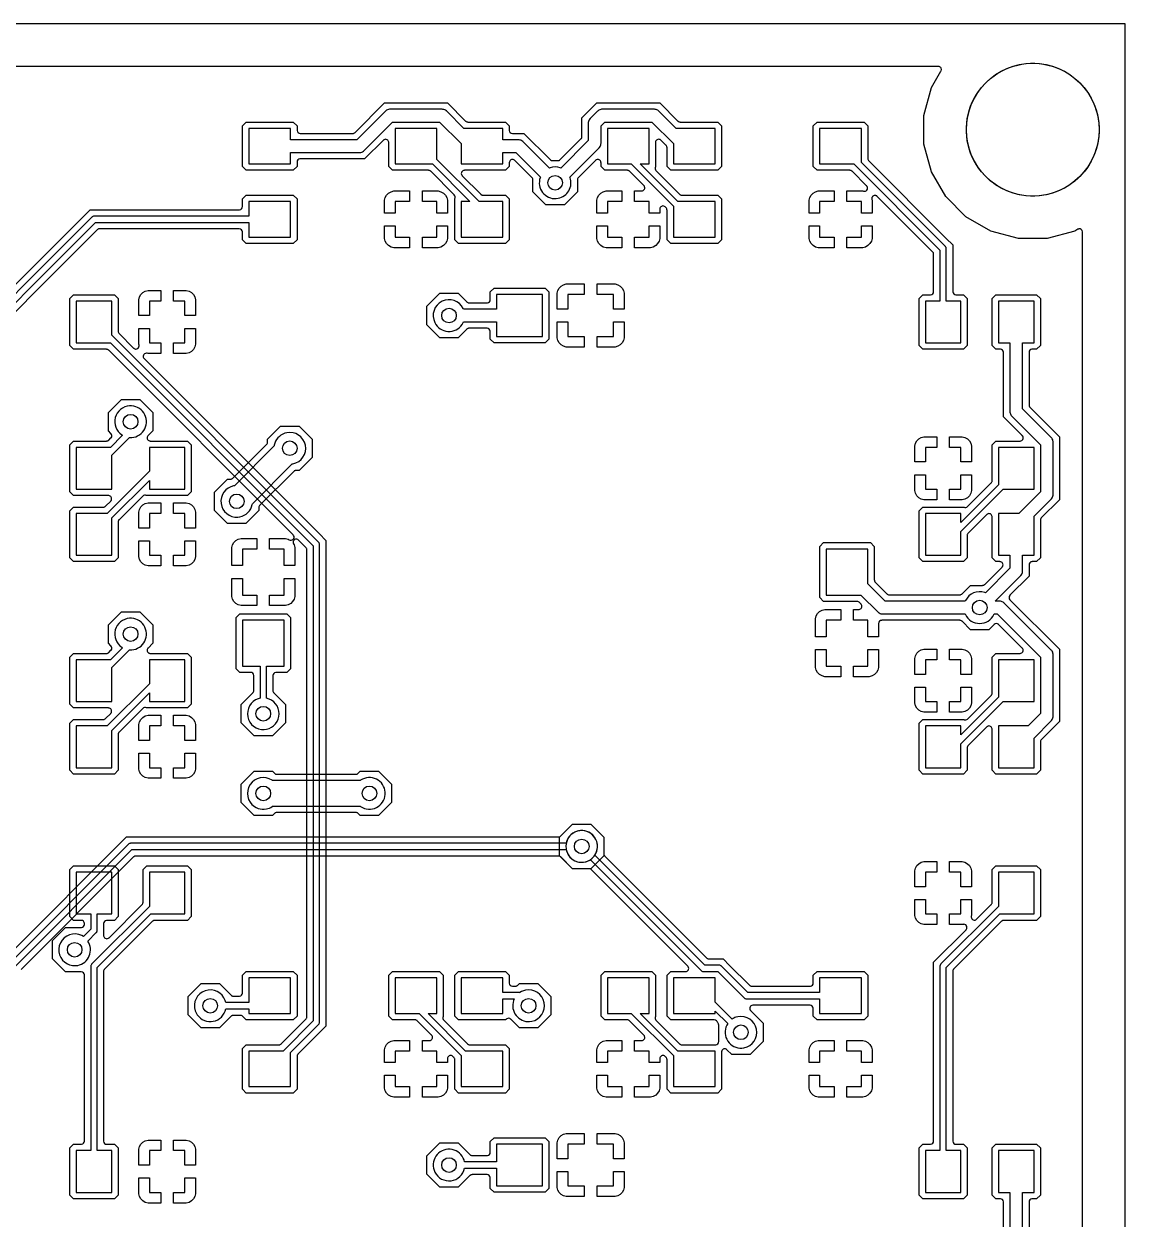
# Model space of a CAD drawing. Header units: millimetres. Extents: x 0 to 122, y 0 to 48.
# Drawn here: x 95.24 to 121.59, y 19.66 to 48.25 of the extents above; entities that cross this region are included whole.
import ezdxf

# ---------------------------------------------------------------- set-up
doc = ezdxf.new("R2010")
doc.units = ezdxf.units.MM

msp = doc.modelspace()

# ---------------------------------------------------------------- linework, layer by layer
at = {"layer": '16_copper'}
for points in [[(120.574, 4.989), (120.574, 43.271), (120.573, 43.275), (120.574, 43.279, 0.45857), (120.479, 43.345), (120.472, 43.342), (120.466, 43.34, 0.021981), (120.46, 43.337), (120.385, 43.294), (119.723, 43.117), (119.037, 43.117), (118.375, 43.294), (117.781, 43.637), (117.297, 44.121), (116.954, 44.715), (116.776, 45.377), (116.776, 46.063), (116.954, 46.725), (117.182, 47.12), (117.183, 47.123), (117.185, 47.126, 0.458572), (117.137, 47.231), (117.129, 47.232), (117.123, 47.234, 0.021983), (117.116, 47.234), (4.804, 47.234)], [(94.845, 25.953), (97.695, 28.804), (108.032, 28.804), (108.04, 28.805), (108.049, 28.805, 0.087654), (108.073, 28.816), (108.079, 28.821), (108.086, 28.826), (108.365, 29.106), (108.805, 29.106), (109.116, 28.795), (109.116, 28.355), (108.805, 28.044), (108.365, 28.044), (108.086, 28.324), (108.079, 28.329), (108.072, 28.335, 0.087651), (108.048, 28.345), (108.04, 28.345), (108.032, 28.346), (97.916, 28.346), (97.908, 28.345), (97.899, 28.345, 0.087654), (97.875, 28.334), (97.869, 28.329), (97.862, 28.324), (95.168, 25.63)]]:
    msp.add_lwpolyline(points, format="xyb", dxfattribs=at)
for points in [[(100.11, 36.299), (99.799, 36.61), (99.799, 37.05), (100.11, 37.361), (100.182, 37.361), (100.191, 37.362), (100.199, 37.362, 0.087654), (100.224, 37.373), (100.229, 37.378), (100.236, 37.383), (101.047, 38.194), (101.052, 38.2), (101.058, 38.207, 0.087651), (101.068, 38.231), (101.068, 38.239), (101.069, 38.248), (101.069, 38.32), (101.38, 38.631), (101.82, 38.631), (102.131, 38.32), (102.131, 37.88), (101.82, 37.569), (101.748, 37.569), (101.739, 37.568), (101.731, 37.568, 0.087654), (101.706, 37.557), (101.701, 37.552), (101.694, 37.547), (100.883, 36.736), (100.878, 36.73), (100.872, 36.723, 0.087651), (100.862, 36.699), (100.862, 36.691), (100.861, 36.688, 0.00255), (100.861, 36.688), (100.861, 36.682), (100.861, 36.61), (100.55, 36.299)], [(100.404, 36.458, 0.303348), (100.702, 36.756), (100.704, 36.773), (101.657, 37.726), (101.674, 37.728, 1), (101.526, 38.472), (101.478, 38.459, 0.26795), (101.228, 38.174), (101.226, 38.157), (100.273, 37.204), (100.256, 37.202, 0.936602), (100.355, 36.452)], [(100.745, 29.314), (100.434, 29.625), (100.434, 30.065), (100.745, 30.376), (101.185, 30.376), (101.236, 30.325), (101.243, 30.319), (101.249, 30.314, 0.087651), (101.274, 30.304), (101.281, 30.303), (101.29, 30.302), (103.18, 30.302), (103.189, 30.303), (103.197, 30.304, 0.087654), (103.222, 30.314), (103.227, 30.319), (103.234, 30.325), (103.285, 30.376), (103.725, 30.376), (104.036, 30.065), (104.036, 29.625), (103.725, 29.314), (103.285, 29.314), (103.234, 29.365), (103.227, 29.371), (103.221, 29.376, 0.087651), (103.196, 29.386), (103.189, 29.387), (103.18, 29.388), (101.29, 29.388), (101.281, 29.387), (101.273, 29.386, 0.087654), (101.248, 29.376), (101.243, 29.371), (101.236, 29.365), (101.185, 29.314)], [(101.039, 29.473, 0.098492), (101.176, 29.53), (101.189, 29.54), (103.281, 29.54), (103.294, 29.53, 1), (103.716, 30.16), (103.673, 30.185, 0.267949), (103.294, 30.16), (103.281, 30.15), (101.189, 30.15), (101.176, 30.16, 1), (100.754, 29.53), (100.797, 29.505, 0.131651), (100.99, 29.467)], [(94.689, 25.028, 0.532534), (94.931, 25.609), (97.822, 28.499), (108.214, 28.499), (108.226, 28.453, 1), (108.944, 28.697), (108.925, 28.743, 0.714263), (108.214, 28.651), (97.79, 28.651), (97.782, 28.65), (97.773, 28.649, 0.087654), (97.749, 28.639), (97.743, 28.634), (97.736, 28.629), (94.824, 25.716), (94.783, 25.74, 1), (94.447, 25.06), (94.493, 25.041, 0.09849), (94.64, 25.022)]]:
    msp.add_lwpolyline(points, format="xyb", close=True, dxfattribs=at)
at = {"layer": '1_copper'}
for points in [[(120.574, 4.989), (120.574, 43.271), (120.573, 43.275), (120.574, 43.279, 0.45857), (120.479, 43.345), (120.472, 43.342), (120.466, 43.34, 0.021981), (120.46, 43.337), (120.385, 43.294), (119.723, 43.117), (119.037, 43.117), (118.375, 43.294), (117.781, 43.637), (117.297, 44.121), (116.954, 44.715), (116.776, 45.377), (116.776, 46.063), (116.954, 46.725), (117.182, 47.12), (117.183, 47.123), (117.185, 47.126, 0.458572), (117.137, 47.231), (117.129, 47.232), (117.123, 47.234, 0.021983), (117.116, 47.234), (53.818, 47.234)], [(93.116, 40.1), (96.82, 43.804), (100.391, 43.804), (100.397, 43.804, 0.392588), (100.468, 43.88), (100.468, 44.063), (100.557, 44.152), (101.683, 44.152), (101.772, 44.063), (101.772, 43.087), (101.683, 42.998), (100.557, 42.998), (100.468, 43.087), (100.468, 43.27), (100.467, 43.276, 0.392588), (100.391, 43.346), (97.041, 43.346), (97.033, 43.345), (97.024, 43.345, 0.087654), (97, 43.334), (96.994, 43.329), (96.987, 43.324), (93.596, 39.933)], [(93.421, 39.973), (96.947, 43.499), (100.62, 43.499), (100.62, 43.15), (101.62, 43.15), (101.62, 44), (100.62, 44), (100.62, 43.651), (96.915, 43.651), (96.907, 43.65), (96.898, 43.649, 0.087654), (96.874, 43.639), (96.868, 43.634), (96.861, 43.629), (93.291, 40.059)], [(118.68, 18.53), (118.68, 20.071), (118.679, 20.077, 0.392588), (118.604, 20.148), (118.497, 20.148), (118.408, 20.237), (118.408, 21.363), (118.497, 21.452), (119.473, 21.452), (119.562, 21.363), (119.562, 20.237), (119.473, 20.148), (119.366, 20.148), (119.36, 20.147, 0.392588), (119.29, 20.071), (119.29, 18.814)]]:
    msp.add_lwpolyline(points, format="xyb", dxfattribs=at)
for points in [[(105.637, 42.998), (105.548, 43.087), (105.548, 44.067), (105.55, 44.07, 0.332548), (105.537, 44.16), (104.971, 44.725), (104.965, 44.73), (104.958, 44.736, 0.087651), (104.934, 44.746), (104.926, 44.746), (104.918, 44.748), (104.057, 44.748), (103.968, 44.837), (103.968, 45.414), (103.967, 45.416), (103.967, 45.419, 0.54841), (103.854, 45.48), (103.847, 45.475), (103.841, 45.471, 0.015772), (103.838, 45.468), (103.39, 45.02), (101.849, 45.02), (101.843, 45.019, 0.392588), (101.772, 44.944), (101.772, 44.837), (101.683, 44.748), (100.557, 44.748), (100.468, 44.837), (100.468, 45.813), (100.557, 45.902), (101.683, 45.902), (101.772, 45.813), (101.772, 45.706), (101.773, 45.7, 0.392588), (101.849, 45.63), (103.106, 45.63), (103.115, 45.631), (103.123, 45.632, 0.087654), (103.147, 45.642), (103.153, 45.647), (103.16, 45.652), (103.867, 46.36), (105.373, 46.36), (105.807, 45.925), (105.814, 45.92), (105.821, 45.914, 0.087651), (105.845, 45.904), (105.853, 45.904), (105.861, 45.902), (106.763, 45.902), (106.852, 45.813), (106.852, 45.706), (106.853, 45.7, 0.392588), (106.929, 45.63), (107.201, 45.63), (107.828, 45.003), (107.835, 44.998), (107.841, 44.992, 0.087651), (107.866, 44.982), (107.873, 44.982), (107.882, 44.981), (108.018, 44.981), (108.026, 44.982), (108.035, 44.982, 0.087654), (108.059, 44.993), (108.065, 44.998), (108.072, 45.003), (108.568, 45.499), (108.573, 45.506), (108.579, 45.512, 0.087651), (108.589, 45.537), (108.589, 45.544), (108.59, 45.553), (108.59, 46.003), (108.947, 46.36), (110.453, 46.36), (110.887, 45.925), (110.894, 45.92), (110.901, 45.914, 0.087651), (110.925, 45.904), (110.933, 45.904), (110.941, 45.902), (111.843, 45.902), (111.932, 45.813), (111.932, 44.837), (111.843, 44.748), (110.717, 44.748), (110.628, 44.837), (110.628, 45.291), (110.627, 45.297), (110.627, 45.3), (110.626, 45.301), (110.626, 45.308, 0.087664), (110.615, 45.332), (110.611, 45.338), (110.605, 45.345), (110.482, 45.468), (110.48, 45.469), (110.478, 45.471, 0.54841), (110.355, 45.434), (110.354, 45.426), (110.353, 45.418, 0.015781), (110.352, 45.414), (110.352, 44.833), (110.35, 44.83, 0.332548), (110.363, 44.74), (110.929, 44.175), (110.935, 44.17), (110.942, 44.164, 0.087651), (110.966, 44.154), (110.974, 44.154), (110.982, 44.152), (111.843, 44.152), (111.932, 44.063), (111.932, 43.087), (111.843, 42.998), (110.717, 42.998), (110.628, 43.087), (110.628, 43.798), (110.626, 43.806), (110.626, 43.814, 0.069367), (110.615, 43.839), (110.611, 43.844), (110.605, 43.851), (110.584, 43.873, 0.572892), (110.457, 43.839), (110.456, 43.831), (110.454, 43.824, 0.01577), (110.454, 43.819), (110.454, 43.727), (110.2, 43.727), (110.2, 44), (109.852, 44), (109.852, 44.254), (110.019, 44.254), (110.022, 44.254), (110.024, 44.254, 0.54841), (110.085, 44.367), (110.08, 44.374), (110.076, 44.381, 0.015772), (110.073, 44.384), (109.731, 44.725), (109.725, 44.73), (109.718, 44.736, 0.087651), (109.694, 44.746), (109.686, 44.746), (109.678, 44.748), (109.137, 44.748), (109.048, 44.837), (109.048, 44.933), (109.047, 44.935), (109.047, 44.938, 0.54841), (108.934, 44.999), (108.927, 44.994), (108.921, 44.99, 0.015772), (108.918, 44.986), (108.503, 44.572), (108.498, 44.565), (108.492, 44.559, 0.087651), (108.482, 44.534), (108.482, 44.527), (108.481, 44.518), (108.481, 44.23), (108.17, 43.919), (107.73, 43.919), (107.419, 44.23), (107.419, 44.518), (107.418, 44.526), (107.418, 44.535, 0.087654), (107.407, 44.559), (107.402, 44.565), (107.397, 44.572), (106.982, 44.986), (106.98, 44.988), (106.978, 44.99, 0.54841), (106.855, 44.953), (106.854, 44.945), (106.853, 44.937, 0.01577), (106.852, 44.933), (106.852, 44.837), (106.763, 44.748), (105.78, 44.748), (105.777, 44.747), (105.774, 44.747, 0.54841), (105.713, 44.634), (105.718, 44.627), (105.722, 44.621, 0.015772), (105.726, 44.618), (106.169, 44.175), (106.175, 44.17), (106.182, 44.164, 0.087651), (106.206, 44.154), (106.214, 44.154), (106.222, 44.152), (106.763, 44.152), (106.852, 44.063), (106.852, 43.087), (106.763, 42.998)], [(108.024, 44.078, 0.453094), (108.309, 44.572), (108.303, 44.587), (109.003, 45.287), (109.007, 45.292), (109.011, 45.296, 0.153125), (109.047, 45.38), (109.048, 45.395), (109.048, 45.813), (109.137, 45.902), (110.263, 45.902), (110.78, 45.386), (110.78, 44.9), (111.78, 44.9), (111.78, 45.75), (110.847, 45.75), (110.434, 46.163), (110.43, 46.166), (110.426, 46.17, 0.153125), (110.342, 46.206), (110.326, 46.207), (109.074, 46.207), (109.068, 46.207), (109.062, 46.207, 0.153128), (108.978, 46.173), (108.966, 46.163), (108.787, 45.984), (108.784, 45.98), (108.78, 45.976, 0.153125), (108.744, 45.892), (108.743, 45.876), (108.743, 45.458), (108.087, 44.803), (108.072, 44.809, 0.165099), (107.828, 44.809), (107.813, 44.803), (107.183, 45.433), (107.178, 45.436), (107.174, 45.441, 0.153125), (107.091, 45.477), (107.075, 45.477), (106.7, 45.477), (106.7, 45.75), (105.767, 45.75), (105.354, 46.163), (105.35, 46.166), (105.346, 46.17, 0.153125), (105.262, 46.206), (105.246, 46.207), (103.994, 46.207), (103.988, 46.207), (103.982, 46.207, 0.153128), (103.898, 46.173), (103.886, 46.163), (103.201, 45.477), (101.62, 45.477), (101.62, 45.75), (100.62, 45.75), (100.62, 44.9), (101.62, 44.9), (101.62, 45.173), (103.264, 45.173), (103.27, 45.173), (103.275, 45.173, 0.153128), (103.36, 45.207), (103.372, 45.217), (104.057, 45.902), (105.183, 45.902), (105.7, 45.386), (105.7, 44.9), (106.7, 44.9), (106.7, 45.173), (107.012, 45.173), (107.597, 44.587), (107.591, 44.572, 0.534509), (107.975, 44.072)], [(116.747, 40.468), (116.658, 40.557), (116.658, 41.683), (116.747, 41.772), (116.93, 41.772), (116.936, 41.773, 0.392588), (117.006, 41.849), (117.006, 42.744), (117.005, 42.752), (117.005, 42.761, 0.087654), (116.994, 42.785), (116.989, 42.791), (116.984, 42.798), (115.657, 44.125), (115.655, 44.126), (115.654, 44.128), (115.647, 44.133), (115.646, 44.133), (115.645, 44.134), (115.639, 44.138, 0.031851), (115.627, 44.143), (115.619, 44.146), (115.617, 44.146), (115.615, 44.146, 0.218355), (115.554, 44.13), (115.548, 44.123), (115.541, 44.116, 0.121774), (115.527, 44.072), (115.528, 44.062), (115.528, 44.06), (115.528, 44.058), (115.528, 44.057), (115.528, 44.054, 0.008338), (115.529, 44.051), (115.534, 44.033), (115.534, 43.727), (115.28, 43.727), (115.28, 44), (114.932, 44), (114.932, 44.254), (115.313, 44.254), (115.331, 44.249, 0.663356), (115.418, 44.36), (115.412, 44.368), (115.407, 44.375, 0.009572), (115.405, 44.377), (115.056, 44.725), (115.05, 44.73), (115.043, 44.736, 0.087651), (115.019, 44.746), (115.011, 44.746), (115.003, 44.748), (114.217, 44.748), (114.128, 44.837), (114.128, 45.813), (114.217, 45.902), (115.343, 45.902), (115.432, 45.813), (115.432, 45.027), (115.434, 45.019), (115.434, 45.011, 0.087654), (115.445, 44.986), (115.449, 44.981), (115.455, 44.974), (117.307, 43.121), (117.464, 42.965), (117.464, 41.849), (117.464, 41.843, 0.392588), (117.54, 41.772), (117.723, 41.772), (117.812, 41.683), (117.812, 40.557), (117.723, 40.468)], [(117.66, 41.62), (117.311, 41.62), (117.311, 42.87), (117.31, 42.878), (117.309, 42.887, 0.087654), (117.299, 42.911), (117.294, 42.917), (117.289, 42.924), (115.28, 44.933), (115.28, 45.75), (114.28, 45.75), (114.28, 44.9), (115.097, 44.9), (117.159, 42.838), (117.159, 41.62), (116.81, 41.62), (116.81, 40.62), (117.66, 40.62)], [(100.557, 22.678), (100.468, 22.767), (100.468, 23.743), (100.557, 23.832), (101.343, 23.832), (101.351, 23.834), (101.359, 23.834, 0.087654), (101.384, 23.845), (101.389, 23.849), (101.396, 23.855), (101.984, 24.442), (101.989, 24.449), (101.995, 24.456, 0.087651), (102.005, 24.48), (102.005, 24.488), (102.006, 24.496), (102.006, 35.674), (102.005, 35.682), (102.005, 35.691, 0.087654), (101.994, 35.715), (101.989, 35.721), (101.984, 35.728), (101.808, 35.904), (101.807, 35.905), (101.806, 35.905, 0.047795), (101.79, 35.917), (101.789, 35.917), (101.789, 35.918, 0.548403), (101.678, 35.853), (101.679, 35.843), (101.68, 35.833, 0.004642), (101.68, 35.831), (101.685, 35.819), (101.687, 35.813, 0.002694), (101.688, 35.812), (101.702, 35.788), (101.719, 35.723), (101.719, 35.292), (101.465, 35.292), (101.465, 35.69), (101.117, 35.69), (101.117, 35.944), (101.498, 35.944), (101.563, 35.927), (101.587, 35.913, 0.762031), (101.692, 36.016), (101.684, 36.026), (101.68, 36.032, 0.003357), (101.679, 36.033), (97.266, 40.445), (97.26, 40.45), (97.253, 40.456, 0.087651), (97.229, 40.466), (97.221, 40.466), (97.213, 40.468), (96.427, 40.468), (96.338, 40.557), (96.338, 41.683), (96.427, 41.772), (97.403, 41.772), (97.492, 41.683), (97.492, 40.897), (97.494, 40.889), (97.494, 40.881, 0.087654), (97.505, 40.856), (97.509, 40.851), (97.515, 40.844), (97.863, 40.495), (97.865, 40.494), (97.866, 40.492, 0.077297), (97.893, 40.477), (97.901, 40.474), (97.903, 40.474), (97.905, 40.474, 0.218355), (97.966, 40.49), (97.972, 40.497), (97.979, 40.504, 0.121774), (97.993, 40.548), (97.992, 40.558), (97.992, 40.566, 0.008338), (97.991, 40.569), (97.986, 40.587), (97.986, 40.968), (98.24, 40.968), (98.24, 40.62), (98.513, 40.62), (98.513, 40.366), (98.207, 40.366), (98.189, 40.371, 0.663356), (98.102, 40.26), (98.108, 40.252), (98.113, 40.245, 0.009572), (98.115, 40.243), (102.307, 36.051), (102.464, 35.895), (102.464, 24.275), (101.795, 23.606), (101.79, 23.6), (101.784, 23.593, 0.087651), (101.774, 23.569), (101.774, 23.561), (101.772, 23.553), (101.772, 22.767), (101.683, 22.678)], [(106.487, 40.623), (106.398, 40.712), (106.398, 40.894), (106.397, 40.9, 0.392588), (106.321, 40.97), (105.887, 40.97), (105.879, 40.969), (105.87, 40.968, 0.087654), (105.846, 40.958), (105.84, 40.953), (105.833, 40.948), (105.63, 40.744), (105.19, 40.744), (104.879, 41.055), (104.879, 41.495), (105.19, 41.806), (105.63, 41.806), (105.833, 41.602), (105.84, 41.597), (105.847, 41.592, 0.087651), (105.871, 41.582), (105.878, 41.581), (105.887, 41.58), (106.321, 41.58), (106.327, 41.581, 0.392588), (106.398, 41.656), (106.398, 41.838), (106.487, 41.927), (107.713, 41.927), (107.802, 41.838), (107.802, 40.712), (107.713, 40.623)], [(107.65, 41.775), (106.55, 41.775), (106.55, 41.427), (105.756, 41.427), (105.75, 41.443, 1), (105.07, 41.107), (105.095, 41.064, 0.577351), (105.75, 41.107), (105.756, 41.123), (106.55, 41.123), (106.55, 40.775), (107.65, 40.775)], [(116.747, 30.308), (116.658, 30.397), (116.658, 31.523), (116.747, 31.612), (117.727, 31.612), (117.73, 31.61), (117.735, 31.608, 0.311979), (117.82, 31.623), (118.385, 32.189), (118.39, 32.195), (118.396, 32.202, 0.087651), (118.406, 32.226), (118.406, 32.234), (118.408, 32.242), (118.408, 33.103), (118.497, 33.192), (119.074, 33.192), (119.076, 33.193), (119.079, 33.193, 0.54841), (119.14, 33.306), (119.135, 33.313), (119.131, 33.319, 0.015772), (119.128, 33.322), (118.564, 33.886), (118.56, 33.889, 0.39257), (118.456, 33.886), (118.33, 33.759), (117.89, 33.759), (117.687, 33.963), (117.68, 33.968), (117.673, 33.973, 0.087651), (117.649, 33.983), (117.642, 33.984), (117.633, 33.985), (115.765, 33.985), (115.76, 33.984, 0.392588), (115.689, 33.909), (115.689, 33.592), (115.435, 33.592), (115.435, 33.99), (115.087, 33.99), (115.087, 34.244), (115.216, 34.244), (115.219, 34.244), (115.222, 34.244, 0.54841), (115.282, 34.357), (115.277, 34.364), (115.273, 34.371), (115.271, 34.372), (115.27, 34.374), (115.229, 34.415, 0.144304), (115.191, 34.436), (115.183, 34.436), (115.175, 34.438), (114.372, 34.438), (114.283, 34.527), (114.283, 35.753), (114.372, 35.842), (115.498, 35.842), (115.587, 35.753), (115.587, 34.95), (115.589, 34.942), (115.589, 34.933, 0.087654), (115.6, 34.909), (115.604, 34.903), (115.61, 34.896), (115.889, 34.617), (115.896, 34.612), (115.902, 34.607, 0.087651), (115.927, 34.597), (115.934, 34.596), (115.943, 34.595), (117.633, 34.595), (117.641, 34.596), (117.65, 34.597, 0.087654), (117.674, 34.607), (117.68, 34.612), (117.687, 34.617), (117.89, 34.821), (118.178, 34.821), (118.186, 34.822), (118.195, 34.822, 0.087654), (118.219, 34.833), (118.225, 34.838), (118.232, 34.843), (118.646, 35.258), (118.648, 35.26), (118.65, 35.262, 0.54841), (118.613, 35.385), (118.605, 35.386), (118.597, 35.387, 0.01577), (118.593, 35.388), (118.497, 35.388), (118.408, 35.477), (118.408, 36.46), (118.407, 36.463), (118.407, 36.466, 0.54841), (118.294, 36.527), (118.287, 36.522), (118.281, 36.518, 0.015772), (118.278, 36.514), (117.835, 36.071), (117.83, 36.065), (117.824, 36.058, 0.087651), (117.814, 36.034), (117.814, 36.026), (117.812, 36.018), (117.812, 35.477), (117.723, 35.388), (116.747, 35.388), (116.658, 35.477), (116.658, 36.603), (116.747, 36.692), (117.727, 36.692), (117.73, 36.69), (117.735, 36.688, 0.311979), (117.82, 36.703), (118.385, 37.269), (118.39, 37.275), (118.396, 37.282, 0.087651), (118.406, 37.306), (118.406, 37.314), (118.408, 37.322), (118.408, 38.183), (118.497, 38.272), (119.074, 38.272), (119.076, 38.273), (119.079, 38.273, 0.54841), (119.14, 38.386), (119.135, 38.393), (119.131, 38.399, 0.015772), (119.128, 38.402), (118.68, 38.85), (118.68, 40.391), (118.679, 40.397, 0.392588), (118.604, 40.468), (118.497, 40.468), (118.408, 40.557), (118.408, 41.683), (118.497, 41.772), (119.473, 41.772), (119.562, 41.683), (119.562, 40.557), (119.473, 40.468), (119.366, 40.468), (119.36, 40.467, 0.392588), (119.29, 40.391), (119.29, 39.134), (119.291, 39.125), (119.292, 39.117, 0.087654), (119.302, 39.093), (119.307, 39.087), (119.312, 39.08), (120.02, 38.373), (120.02, 36.867), (119.585, 36.433), (119.58, 36.426), (119.574, 36.419, 0.087651), (119.564, 36.395), (119.564, 36.387), (119.562, 36.379), (119.562, 35.477), (119.473, 35.388), (119.366, 35.388), (119.36, 35.387, 0.392588), (119.29, 35.311), (119.29, 35.039), (118.835, 34.584), (118.832, 34.58, 0.39257), (118.835, 34.477), (120.02, 33.293), (120.02, 31.564), (119.585, 31.129), (119.58, 31.122), (119.574, 31.115, 0.087651), (119.564, 31.091), (119.564, 31.083), (119.562, 31.075), (119.562, 30.397), (119.473, 30.308), (118.497, 30.308), (118.408, 30.397), (118.408, 31.38), (118.407, 31.383), (118.407, 31.386, 0.54841), (118.294, 31.447), (118.287, 31.442), (118.281, 31.438, 0.015772), (118.278, 31.434), (117.835, 30.991), (117.83, 30.985), (117.824, 30.978, 0.087651), (117.814, 30.954), (117.814, 30.946), (117.812, 30.938), (117.812, 30.397), (117.723, 30.308)], [(101.62, 23.647), (102.289, 24.316), (102.294, 24.323), (102.299, 24.329, 0.087651), (102.309, 24.354), (102.31, 24.361), (102.311, 24.37), (102.311, 35.8), (102.31, 35.808), (102.309, 35.817, 0.087654), (102.299, 35.841), (102.294, 35.847), (102.289, 35.854), (97.34, 40.803), (97.34, 41.62), (96.49, 41.62), (96.49, 40.62), (97.307, 40.62), (102.159, 35.768), (102.159, 24.402), (101.437, 23.68), (100.62, 23.68), (100.62, 22.83), (101.62, 22.83)], [(119.41, 31.169), (119.823, 31.582), (119.826, 31.586), (119.83, 31.59, 0.153125), (119.866, 31.674), (119.867, 31.69), (119.867, 33.166), (119.867, 33.172), (119.867, 33.178, 0.153128), (119.833, 33.262), (119.823, 33.274), (118.699, 34.398), (118.694, 34.401), (118.69, 34.406, 0.153125), (118.607, 34.442), (118.591, 34.442), (118.478, 34.442), (119.093, 35.057), (119.096, 35.062), (119.101, 35.066, 0.153125), (119.137, 35.149), (119.137, 35.165), (119.137, 35.54), (119.41, 35.54), (119.41, 36.473), (119.823, 36.886), (119.826, 36.89), (119.83, 36.894, 0.153125), (119.866, 36.978), (119.867, 36.994), (119.867, 38.246), (119.867, 38.252), (119.867, 38.258, 0.153128), (119.833, 38.342), (119.823, 38.354), (119.137, 39.039), (119.137, 40.62), (119.41, 40.62), (119.41, 41.62), (118.56, 41.62), (118.56, 40.62), (118.833, 40.62), (118.833, 38.976), (118.833, 38.97), (118.833, 38.965, 0.153128), (118.867, 38.88), (118.877, 38.868), (119.562, 38.183), (119.562, 37.057), (119.046, 36.54), (118.56, 36.54), (118.56, 35.54), (118.833, 35.54), (118.833, 35.228), (118.247, 34.643), (118.232, 34.649, 0.376373), (117.77, 34.458), (117.764, 34.442), (115.848, 34.442), (115.435, 34.856), (115.435, 35.69), (114.435, 35.69), (114.435, 34.59), (115.269, 34.59), (115.677, 34.182), (115.682, 34.179), (115.686, 34.174, 0.153125), (115.769, 34.138), (115.785, 34.138), (117.764, 34.138), (117.77, 34.122, 0.621842), (118.45, 34.122), (118.456, 34.138), (118.528, 34.138), (119.562, 33.103), (119.562, 31.753), (119.269, 31.46), (118.56, 31.46), (118.56, 30.46), (119.41, 30.46)], [(96.427, 35.388), (96.338, 35.477), (96.338, 36.603), (96.427, 36.692), (97.138, 36.692), (97.146, 36.694), (97.154, 36.694, 0.087654), (97.179, 36.705), (97.184, 36.709), (97.191, 36.715), (97.314, 36.838), (97.316, 36.84), (97.318, 36.842, 0.54841), (97.281, 36.965), (97.272, 36.966), (97.265, 36.967, 0.01577), (97.26, 36.968), (96.427, 36.968), (96.338, 37.057), (96.338, 38.183), (96.427, 38.272), (97.213, 38.272), (97.221, 38.274), (97.229, 38.274, 0.087654), (97.254, 38.285), (97.259, 38.289), (97.266, 38.295), (97.319, 38.348), (97.323, 38.352, 0.39257), (97.319, 38.455), (97.259, 38.515), (97.259, 38.955), (97.57, 39.266), (98.01, 39.266), (98.321, 38.955), (98.321, 38.515), (98.208, 38.402), (98.206, 38.4), (98.204, 38.398, 0.54841), (98.241, 38.275), (98.25, 38.274), (98.257, 38.273, 0.015781), (98.262, 38.272), (99.153, 38.272), (99.242, 38.183), (99.242, 37.057), (99.153, 36.968), (98.173, 36.968), (98.17, 36.97), (98.165, 36.972, 0.312009), (98.08, 36.957), (97.515, 36.391), (97.51, 36.385), (97.504, 36.378, 0.087651), (97.494, 36.354), (97.494, 36.346), (97.492, 36.338), (97.492, 35.477), (97.403, 35.388)], [(97.34, 37.937), (97.76, 38.357), (97.765, 38.357, 1), (97.815, 39.113), (97.765, 39.113, 0.71659), (97.579, 38.42), (97.597, 38.41), (97.307, 38.12), (96.49, 38.12), (96.49, 37.12), (97.34, 37.12)], [(96.427, 30.308), (96.338, 30.397), (96.338, 31.523), (96.427, 31.612), (97.138, 31.612), (97.146, 31.614), (97.154, 31.614, 0.087654), (97.179, 31.625), (97.184, 31.629), (97.191, 31.635), (97.314, 31.758), (97.316, 31.76), (97.318, 31.762, 0.54841), (97.281, 31.885), (97.272, 31.886), (97.265, 31.887, 0.01577), (97.26, 31.888), (96.427, 31.888), (96.338, 31.977), (96.338, 33.103), (96.427, 33.192), (97.213, 33.192), (97.221, 33.194), (97.229, 33.194, 0.087664), (97.254, 33.205), (97.259, 33.209), (97.266, 33.215), (97.319, 33.268), (97.323, 33.272, 0.392527), (97.319, 33.375), (97.259, 33.435), (97.259, 33.875), (97.57, 34.186), (98.01, 34.186), (98.321, 33.875), (98.321, 33.435), (98.208, 33.322), (98.206, 33.32), (98.204, 33.318, 0.54841), (98.241, 33.195), (98.25, 33.194), (98.257, 33.193, 0.015781), (98.262, 33.192), (99.153, 33.192), (99.242, 33.103), (99.242, 31.977), (99.153, 31.888), (98.173, 31.888), (98.17, 31.89, 0.332548), (98.08, 31.877), (97.515, 31.311), (97.51, 31.305), (97.504, 31.298, 0.087651), (97.494, 31.274), (97.494, 31.266), (97.492, 31.258), (97.492, 30.397), (97.403, 30.308)], [(97.34, 32.857), (97.76, 33.277), (97.765, 33.277, 1), (97.815, 34.033), (97.765, 34.033, 0.71659), (97.579, 33.34), (97.597, 33.33), (97.307, 33.04), (96.49, 33.04), (96.49, 32.04), (97.34, 32.04)], [(100.745, 31.219), (100.434, 31.53), (100.434, 31.97), (100.714, 32.249), (100.719, 32.256), (100.725, 32.263, 0.087651), (100.735, 32.287), (100.735, 32.295), (100.736, 32.303), (100.736, 32.661), (100.736, 32.667, 0.392588), (100.66, 32.738), (100.402, 32.738), (100.313, 32.827), (100.313, 34.053), (100.402, 34.142), (101.528, 34.142), (101.617, 34.053), (101.617, 32.827), (101.528, 32.738), (101.27, 32.738), (101.264, 32.737, 0.392588), (101.194, 32.661), (101.194, 32.303), (101.195, 32.295), (101.195, 32.286, 0.087654), (101.206, 32.262), (101.211, 32.256), (101.216, 32.249), (101.496, 31.97), (101.496, 31.53), (101.185, 31.219)], [(101.039, 31.378, 0.818106), (101.041, 32.121), (101.041, 32.89), (101.465, 32.89), (101.465, 33.99), (100.465, 33.99), (100.465, 32.89), (100.889, 32.89), (100.889, 32.121), (100.843, 32.109, 0.876976), (100.99, 31.372)], [(110.717, 22.678), (110.628, 22.767), (110.628, 23.478), (110.626, 23.486), (110.626, 23.494, 0.069383), (110.615, 23.519), (110.611, 23.524), (110.605, 23.531), (110.584, 23.553, 0.572911), (110.457, 23.519), (110.456, 23.511), (110.454, 23.504, 0.015791), (110.454, 23.499), (110.454, 23.407), (110.2, 23.407), (110.2, 23.68), (109.852, 23.68), (109.852, 23.934), (110.019, 23.934), (110.022, 23.934), (110.024, 23.934, 0.54841), (110.085, 24.047), (110.08, 24.054), (110.076, 24.061, 0.015772), (110.073, 24.064), (109.731, 24.405), (109.725, 24.41), (109.718, 24.416, 0.087651), (109.694, 24.426), (109.686, 24.426), (109.678, 24.428), (109.137, 24.428), (109.048, 24.517), (109.048, 25.493), (109.137, 25.582), (110.263, 25.582), (110.352, 25.493), (110.352, 24.513), (110.35, 24.51, 0.332584), (110.363, 24.42), (110.929, 23.855), (110.935, 23.85), (110.942, 23.844, 0.087651), (110.966, 23.834), (110.974, 23.834), (110.982, 23.832), (111.788, 23.832), (111.794, 23.833, 0.392588), (111.864, 23.909), (111.864, 24.306), (111.863, 24.314), (111.863, 24.323, 0.087654), (111.852, 24.347), (111.847, 24.353), (111.842, 24.36, 0.33033), (111.759, 24.426), (111.751, 24.426), (111.743, 24.428), (110.717, 24.428), (110.628, 24.517), (110.628, 25.493), (110.717, 25.582), (111.07, 25.582), (111.073, 25.583), (111.076, 25.583, 0.54841), (111.137, 25.696), (111.132, 25.703), (111.128, 25.709, 0.015772), (111.124, 25.712), (108.815, 28.022), (108.808, 28.027), (108.801, 28.033, 0.087651), (108.777, 28.043), (108.769, 28.043), (108.761, 28.044), (108.365, 28.044), (108.054, 28.355), (108.054, 28.795), (108.365, 29.106), (108.805, 29.106), (109.116, 28.795), (109.116, 28.399), (109.117, 28.391), (109.117, 28.382, 0.087654), (109.128, 28.358), (109.133, 28.352), (109.138, 28.345), (111.574, 25.91), (111.581, 25.904), (111.587, 25.899, 0.087651), (111.612, 25.889), (111.619, 25.888), (111.628, 25.887), (111.969, 25.887), (112.126, 25.731), (112.126, 25.731), (112.601, 25.256), (112.607, 25.251), (112.614, 25.245, 0.087651), (112.638, 25.235), (112.646, 25.235), (112.655, 25.234), (114.051, 25.234), (114.057, 25.234, 0.392588), (114.128, 25.31), (114.128, 25.493), (114.217, 25.582), (115.343, 25.582), (115.432, 25.493), (115.432, 24.517), (115.343, 24.428), (114.217, 24.428), (114.128, 24.517), (114.128, 24.7), (114.127, 24.706, 0.392588), (114.051, 24.776), (112.683, 24.776), (112.68, 24.776), (112.677, 24.776, 0.54841), (112.616, 24.663), (112.622, 24.656), (112.626, 24.65, 0.015772), (112.629, 24.646), (112.926, 24.35), (112.926, 23.91), (112.615, 23.599), (112.175, 23.599), (112.062, 23.712), (112.06, 23.714), (112.058, 23.716, 0.54841), (111.935, 23.679), (111.934, 23.67), (111.933, 23.663, 0.015781), (111.932, 23.658), (111.932, 22.767), (111.843, 22.678)], [(115.28, 25.43), (114.28, 25.43), (114.28, 25.081), (112.56, 25.081), (111.929, 25.712), (111.922, 25.718), (111.915, 25.723, 0.087651), (111.891, 25.733), (111.883, 25.734), (111.875, 25.735), (111.533, 25.735), (108.901, 28.366), (108.925, 28.407, 1), (108.245, 28.743), (108.226, 28.697, 0.714262), (108.794, 28.259), (111.448, 25.605), (111.454, 25.6), (111.461, 25.594, 0.087651), (111.485, 25.584), (111.493, 25.584), (111.501, 25.582), (111.843, 25.582), (112.474, 24.951), (112.481, 24.946), (112.488, 24.941, 0.087651), (112.512, 24.931), (112.52, 24.93), (112.528, 24.929), (114.28, 24.929), (114.28, 24.58), (115.28, 24.58)], [(96.427, 20.148), (96.338, 20.237), (96.338, 21.363), (96.427, 21.452), (96.61, 21.452), (96.616, 21.453, 0.392588), (96.686, 21.529), (96.686, 25.497), (96.686, 25.503, 0.392588), (96.61, 25.573), (96.231, 25.573), (95.92, 25.884), (95.92, 26.324), (96.231, 26.635), (96.61, 26.635), (96.616, 26.635, 0.322847), (96.686, 26.711), (96.686, 26.731, 0.414214), (96.61, 26.808), (96.427, 26.808), (96.338, 26.897), (96.338, 28.023), (96.427, 28.112), (97.403, 28.112), (97.492, 28.023), (97.492, 26.897), (97.403, 26.808), (97.22, 26.808), (97.214, 26.807, 0.392588), (97.144, 26.731), (97.144, 26.446), (97.144, 26.443), (97.144, 26.44, 0.54841), (97.257, 26.379), (97.264, 26.385), (97.27, 26.389, 0.015772), (97.274, 26.392), (98.065, 27.184), (98.07, 27.19), (98.076, 27.197, 0.087651), (98.086, 27.221), (98.086, 27.229), (98.088, 27.237), (98.088, 28.023), (98.177, 28.112), (99.153, 28.112), (99.242, 28.023), (99.242, 26.897), (99.153, 26.808), (98.367, 26.808), (98.359, 26.806), (98.351, 26.806, 0.087654), (98.326, 26.795), (98.321, 26.791), (98.314, 26.785), (97.166, 25.638), (97.161, 25.631), (97.155, 25.624, 0.087651), (97.145, 25.6), (97.145, 25.592), (97.144, 25.584), (97.144, 21.529), (97.144, 21.523, 0.392588), (97.22, 21.452), (97.403, 21.452), (97.492, 21.363), (97.492, 20.237), (97.403, 20.148)], [(116.747, 20.148), (116.658, 20.237), (116.658, 21.363), (116.747, 21.452), (116.93, 21.452), (116.936, 21.453, 0.392588), (117.006, 21.529), (117.006, 25.805), (117.785, 26.583), (117.786, 26.585), (117.788, 26.586, 0.077297), (117.803, 26.613), (117.806, 26.621), (117.806, 26.623), (117.806, 26.625, 0.218355), (117.79, 26.686), (117.783, 26.692), (117.776, 26.699, 0.121774), (117.732, 26.713), (117.722, 26.712), (117.714, 26.712, 0.008338), (117.711, 26.711), (117.693, 26.706), (117.387, 26.706), (117.387, 26.96), (117.66, 26.96), (117.66, 27.308), (117.914, 27.308), (117.914, 26.927), (117.909, 26.909, 0.663356), (118.02, 26.822), (118.028, 26.828), (118.035, 26.833, 0.009572), (118.037, 26.835), (118.385, 27.184), (118.39, 27.19), (118.396, 27.197, 0.087651), (118.406, 27.221), (118.406, 27.229), (118.408, 27.237), (118.408, 28.023), (118.497, 28.112), (119.473, 28.112), (119.562, 28.023), (119.562, 26.897), (119.473, 26.808), (118.687, 26.808), (118.679, 26.806), (118.671, 26.806, 0.087654), (118.646, 26.795), (118.641, 26.791), (118.634, 26.785), (117.486, 25.638), (117.481, 25.631), (117.475, 25.624, 0.087651), (117.465, 25.6), (117.465, 25.592), (117.464, 25.584), (117.464, 21.529), (117.464, 21.523, 0.392588), (117.54, 21.452), (117.723, 21.452), (117.812, 21.363), (117.812, 20.237), (117.723, 20.148)], [(96.525, 25.732, 0.532534), (96.767, 26.313), (96.969, 26.514), (96.974, 26.521), (96.979, 26.528, 0.087651), (96.989, 26.552), (96.99, 26.559), (96.991, 26.568), (96.991, 26.96), (97.34, 26.96), (97.34, 27.96), (96.49, 27.96), (96.49, 26.96), (96.839, 26.96), (96.839, 26.6), (96.659, 26.42), (96.619, 26.444, 1), (96.283, 25.764), (96.329, 25.745, 0.09849), (96.476, 25.726)], [(97.34, 21.3), (96.991, 21.3), (96.991, 25.678), (98.273, 26.96), (99.09, 26.96), (99.09, 27.96), (98.24, 27.96), (98.24, 27.143), (96.861, 25.764), (96.856, 25.757), (96.851, 25.751, 0.087651), (96.841, 25.726), (96.84, 25.719), (96.839, 25.71), (96.839, 21.3), (96.49, 21.3), (96.49, 20.3), (97.34, 20.3)], [(117.66, 21.3), (117.311, 21.3), (117.311, 25.678), (118.593, 26.96), (119.41, 26.96), (119.41, 27.96), (118.56, 27.96), (118.56, 27.143), (117.181, 25.764), (117.176, 25.757), (117.171, 25.751, 0.087651), (117.161, 25.726), (117.16, 25.719), (117.159, 25.71), (117.159, 21.3), (116.81, 21.3), (116.81, 20.3), (117.66, 20.3)], [(99.475, 24.234), (99.164, 24.545), (99.164, 24.985), (99.475, 25.296), (99.915, 25.296), (100.194, 25.016), (100.201, 25.011), (100.208, 25.005, 0.087651), (100.232, 24.995), (100.24, 24.995), (100.248, 24.994), (100.391, 24.994), (100.397, 24.994, 0.392588), (100.468, 25.07), (100.468, 25.493), (100.557, 25.582), (101.683, 25.582), (101.772, 25.493), (101.772, 24.517), (101.683, 24.428), (100.557, 24.428), (100.47, 24.514), (100.464, 24.519), (100.457, 24.525, 0.087651), (100.433, 24.535), (100.425, 24.535), (100.417, 24.536), (100.248, 24.536), (100.24, 24.535), (100.231, 24.535, 0.087654), (100.207, 24.524), (100.201, 24.519), (100.194, 24.514), (99.915, 24.234)], [(105.637, 22.678), (105.548, 22.767), (105.548, 23.478), (105.546, 23.486), (105.546, 23.494, 0.069383), (105.535, 23.519), (105.531, 23.524), (105.525, 23.531), (105.504, 23.553, 0.572911), (105.377, 23.519), (105.376, 23.511), (105.374, 23.504, 0.015791), (105.374, 23.499), (105.374, 23.407), (105.12, 23.407), (105.12, 23.68), (104.772, 23.68), (104.772, 23.934), (104.939, 23.934), (104.942, 23.934), (104.944, 23.934, 0.54841), (105.005, 24.047), (105, 24.054), (104.996, 24.061, 0.015772), (104.993, 24.064), (104.651, 24.405), (104.645, 24.41), (104.638, 24.416, 0.087651), (104.614, 24.426), (104.606, 24.426), (104.598, 24.428), (104.057, 24.428), (103.968, 24.517), (103.968, 25.493), (104.057, 25.582), (105.183, 25.582), (105.272, 25.493), (105.272, 24.513), (105.27, 24.51, 0.332584), (105.283, 24.42), (105.849, 23.855), (105.855, 23.85), (105.862, 23.844, 0.087651), (105.886, 23.834), (105.894, 23.834), (105.902, 23.832), (106.763, 23.832), (106.852, 23.743), (106.852, 22.767), (106.763, 22.678)], [(107.095, 24.234), (106.886, 24.443), (106.882, 24.447, 0.315166), (106.795, 24.456), (106.791, 24.452, 0.034062), (106.779, 24.443), (106.763, 24.428), (105.637, 24.428), (105.548, 24.517), (105.548, 25.493), (105.637, 25.582), (106.763, 25.582), (106.852, 25.493), (106.852, 25.31), (106.853, 25.304, 0.392588), (106.929, 25.234), (107.002, 25.234), (107.01, 25.235), (107.019, 25.235, 0.087654), (107.043, 25.246), (107.049, 25.251), (107.056, 25.256), (107.095, 25.296), (107.535, 25.296), (107.846, 24.985), (107.846, 24.545), (107.535, 24.234)], [(99.769, 24.393, 0.301666), (100.066, 24.689), (100.62, 24.689), (100.62, 24.58), (101.62, 24.58), (101.62, 25.43), (100.62, 25.43), (100.62, 24.841), (100.066, 24.841), (100.054, 24.887, 1), (99.336, 24.643), (99.355, 24.597, 0.303347), (99.72, 24.387)], [(107.389, 24.393, 1), (107.241, 25.137), (107.193, 25.124), (107.147, 25.105), (107.104, 25.08), (107.1, 25.077), (107.096, 25.078, 0.015767), (107.091, 25.079), (107.084, 25.08), (107.075, 25.081), (106.7, 25.081), (106.7, 25.43), (105.7, 25.43), (105.7, 24.58), (106.7, 24.58), (106.7, 24.929), (106.973, 24.929), (106.956, 24.887, 0.534509), (107.34, 24.387)], [(112.469, 23.758, 1), (112.321, 24.502), (112.273, 24.489, 0.063998), (112.186, 24.446), (111.78, 24.853), (111.78, 25.43), (110.78, 25.43), (110.78, 24.58), (111.78, 24.58), (111.78, 24.637), (112.079, 24.339), (112.055, 24.298, 0.577348), (112.42, 23.752)], [(106.487, 20.303), (106.398, 20.392), (106.398, 20.65), (106.397, 20.656, 0.392588), (106.321, 20.726), (105.963, 20.726), (105.955, 20.725), (105.946, 20.725, 0.087654), (105.922, 20.714), (105.916, 20.709), (105.909, 20.704), (105.63, 20.424), (105.19, 20.424), (104.879, 20.735), (104.879, 21.175), (105.19, 21.486), (105.63, 21.486), (105.909, 21.206), (105.916, 21.201), (105.923, 21.195, 0.087651), (105.947, 21.185), (105.955, 21.185), (105.963, 21.184), (106.321, 21.184), (106.327, 21.184, 0.392588), (106.398, 21.26), (106.398, 21.518), (106.487, 21.607), (107.713, 21.607), (107.802, 21.518), (107.802, 20.392), (107.713, 20.303)], [(107.65, 21.455), (106.55, 21.455), (106.55, 21.031), (105.781, 21.031), (105.769, 21.077, 1), (105.051, 20.833), (105.07, 20.787, 0.714263), (105.781, 20.879), (106.55, 20.879), (106.55, 20.455), (107.65, 20.455)]]:
    msp.add_lwpolyline(points, format="xyb", close=True, dxfattribs=at)
for points in [[(106.7, 44), (106.128, 44), (105.12, 45.008), (105.12, 45.75), (104.12, 45.75), (104.12, 44.9), (105.012, 44.9), (105.912, 44), (105.7, 44), (105.7, 43.15), (106.7, 43.15)], [(111.78, 44), (110.888, 44), (109.988, 44.9), (110.2, 44.9), (110.2, 45.75), (109.2, 45.75), (109.2, 44.9), (109.772, 44.9), (110.78, 43.892), (110.78, 43.15), (111.78, 43.15)], [(103.866, 43.727), (103.866, 44.033), (103.883, 44.098), (103.917, 44.156), (103.964, 44.203), (104.022, 44.237), (104.087, 44.254), (104.468, 44.254), (104.468, 44), (104.12, 44), (104.12, 43.727)], [(105.12, 43.727), (105.12, 44), (104.772, 44), (104.772, 44.254), (105.153, 44.254), (105.218, 44.237), (105.276, 44.203), (105.323, 44.156), (105.357, 44.098), (105.374, 44.033), (105.374, 43.727)], [(108.946, 43.727), (108.946, 44.033), (108.963, 44.098), (108.997, 44.156), (109.044, 44.203), (109.102, 44.237), (109.167, 44.254), (109.548, 44.254), (109.548, 44), (109.2, 44), (109.2, 43.727)], [(114.026, 43.727), (114.026, 44.033), (114.043, 44.098), (114.077, 44.156), (114.124, 44.203), (114.182, 44.237), (114.247, 44.254), (114.628, 44.254), (114.628, 44), (114.28, 44), (114.28, 43.727)], [(104.087, 42.896), (104.022, 42.913), (103.964, 42.947), (103.917, 42.994), (103.883, 43.052), (103.866, 43.117), (103.866, 43.423), (104.12, 43.423), (104.12, 43.15), (104.468, 43.15), (104.468, 42.896)], [(104.772, 42.896), (104.772, 43.15), (105.12, 43.15), (105.12, 43.423), (105.374, 43.423), (105.374, 43.117), (105.357, 43.052), (105.323, 42.994), (105.276, 42.947), (105.218, 42.913), (105.153, 42.896)], [(109.167, 42.896), (109.102, 42.913), (109.044, 42.947), (108.997, 42.994), (108.963, 43.052), (108.946, 43.117), (108.946, 43.423), (109.2, 43.423), (109.2, 43.15), (109.548, 43.15), (109.548, 42.896)], [(109.852, 42.896), (109.852, 43.15), (110.2, 43.15), (110.2, 43.423), (110.454, 43.423), (110.454, 43.117), (110.437, 43.052), (110.403, 42.994), (110.356, 42.947), (110.298, 42.913), (110.233, 42.896)], [(114.247, 42.896), (114.182, 42.913), (114.124, 42.947), (114.077, 42.994), (114.043, 43.052), (114.026, 43.117), (114.026, 43.423), (114.28, 43.423), (114.28, 43.15), (114.628, 43.15), (114.628, 42.896)], [(114.932, 42.896), (114.932, 43.15), (115.28, 43.15), (115.28, 43.423), (115.534, 43.423), (115.534, 43.117), (115.517, 43.052), (115.483, 42.994), (115.436, 42.947), (115.378, 42.913), (115.313, 42.896)], [(107.996, 41.427), (107.996, 41.808), (108.013, 41.873), (108.047, 41.931), (108.094, 41.978), (108.152, 42.012), (108.217, 42.029), (108.648, 42.029), (108.648, 41.775), (108.25, 41.775), (108.25, 41.427)], [(109.35, 41.427), (109.35, 41.775), (108.952, 41.775), (108.952, 42.029), (109.383, 42.029), (109.448, 42.012), (109.506, 41.978), (109.553, 41.931), (109.587, 41.873), (109.604, 41.808), (109.604, 41.427)], [(97.986, 41.272), (97.986, 41.653), (98.003, 41.718), (98.037, 41.776), (98.084, 41.823), (98.142, 41.857), (98.207, 41.874), (98.513, 41.874), (98.513, 41.62), (98.24, 41.62), (98.24, 41.272)], [(99.09, 41.272), (99.09, 41.62), (98.817, 41.62), (98.817, 41.874), (99.123, 41.874), (99.188, 41.857), (99.246, 41.823), (99.293, 41.776), (99.327, 41.718), (99.344, 41.653), (99.344, 41.272)], [(98.817, 40.366), (98.817, 40.62), (99.09, 40.62), (99.09, 40.968), (99.344, 40.968), (99.344, 40.587), (99.327, 40.522), (99.293, 40.464), (99.246, 40.417), (99.188, 40.383), (99.123, 40.366)], [(108.217, 40.521), (108.152, 40.538), (108.094, 40.572), (108.047, 40.619), (108.013, 40.677), (107.996, 40.742), (107.996, 41.123), (108.25, 41.123), (108.25, 40.775), (108.648, 40.775), (108.648, 40.521)], [(108.952, 40.521), (108.952, 40.775), (109.35, 40.775), (109.35, 41.123), (109.604, 41.123), (109.604, 40.742), (109.587, 40.677), (109.553, 40.619), (109.506, 40.572), (109.448, 40.538), (109.383, 40.521)], [(116.556, 37.772), (116.556, 38.153), (116.573, 38.218), (116.607, 38.276), (116.654, 38.323), (116.712, 38.357), (116.777, 38.374), (117.083, 38.374), (117.083, 38.12), (116.81, 38.12), (116.81, 37.772)], [(117.66, 37.772), (117.66, 38.12), (117.387, 38.12), (117.387, 38.374), (117.693, 38.374), (117.758, 38.357), (117.816, 38.323), (117.863, 38.276), (117.897, 38.218), (117.914, 38.153), (117.914, 37.772)], [(97.34, 36.432), (98.24, 37.332), (98.24, 37.12), (99.09, 37.12), (99.09, 38.12), (98.24, 38.12), (98.24, 37.548), (97.232, 36.54), (96.49, 36.54), (96.49, 35.54), (97.34, 35.54)], [(117.66, 36.112), (118.668, 37.12), (119.41, 37.12), (119.41, 38.12), (118.56, 38.12), (118.56, 37.228), (117.66, 36.328), (117.66, 36.54), (116.81, 36.54), (116.81, 35.54), (117.66, 35.54)], [(116.777, 36.866), (116.712, 36.883), (116.654, 36.917), (116.607, 36.964), (116.573, 37.022), (116.556, 37.087), (116.556, 37.468), (116.81, 37.468), (116.81, 37.12), (117.083, 37.12), (117.083, 36.866)], [(117.387, 36.866), (117.387, 37.12), (117.66, 37.12), (117.66, 37.468), (117.914, 37.468), (117.914, 37.087), (117.897, 37.022), (117.863, 36.964), (117.816, 36.917), (117.758, 36.883), (117.693, 36.866)], [(97.986, 36.192), (97.986, 36.573), (98.003, 36.638), (98.037, 36.696), (98.084, 36.743), (98.142, 36.777), (98.207, 36.794), (98.513, 36.794), (98.513, 36.54), (98.24, 36.54), (98.24, 36.192)], [(99.09, 36.192), (99.09, 36.54), (98.817, 36.54), (98.817, 36.794), (99.123, 36.794), (99.188, 36.777), (99.246, 36.743), (99.293, 36.696), (99.327, 36.638), (99.344, 36.573), (99.344, 36.192)], [(98.207, 35.286), (98.142, 35.303), (98.084, 35.337), (98.037, 35.384), (98.003, 35.442), (97.986, 35.507), (97.986, 35.888), (98.24, 35.888), (98.24, 35.54), (98.513, 35.54), (98.513, 35.286)], [(98.817, 35.286), (98.817, 35.54), (99.09, 35.54), (99.09, 35.888), (99.344, 35.888), (99.344, 35.507), (99.327, 35.442), (99.293, 35.384), (99.246, 35.337), (99.188, 35.303), (99.123, 35.286)], [(100.211, 35.292), (100.211, 35.723), (100.228, 35.788), (100.262, 35.846), (100.309, 35.893), (100.367, 35.927), (100.432, 35.944), (100.813, 35.944), (100.813, 35.69), (100.465, 35.69), (100.465, 35.292)], [(100.432, 34.336), (100.367, 34.353), (100.309, 34.387), (100.262, 34.434), (100.228, 34.492), (100.211, 34.557), (100.211, 34.988), (100.465, 34.988), (100.465, 34.59), (100.813, 34.59), (100.813, 34.336)], [(101.117, 34.336), (101.117, 34.59), (101.465, 34.59), (101.465, 34.988), (101.719, 34.988), (101.719, 34.557), (101.702, 34.492), (101.668, 34.434), (101.621, 34.387), (101.563, 34.353), (101.498, 34.336)], [(114.181, 33.592), (114.181, 34.023), (114.198, 34.088), (114.232, 34.146), (114.279, 34.193), (114.337, 34.227), (114.402, 34.244), (114.783, 34.244), (114.783, 33.99), (114.435, 33.99), (114.435, 33.592)], [(114.402, 32.636), (114.337, 32.653), (114.279, 32.687), (114.232, 32.734), (114.198, 32.792), (114.181, 32.857), (114.181, 33.288), (114.435, 33.288), (114.435, 32.89), (114.783, 32.89), (114.783, 32.636)], [(115.087, 32.636), (115.087, 32.89), (115.435, 32.89), (115.435, 33.288), (115.689, 33.288), (115.689, 32.857), (115.672, 32.792), (115.638, 32.734), (115.591, 32.687), (115.533, 32.653), (115.468, 32.636)], [(116.556, 32.692), (116.556, 33.073), (116.573, 33.138), (116.607, 33.196), (116.654, 33.243), (116.712, 33.277), (116.777, 33.294), (117.083, 33.294), (117.083, 33.04), (116.81, 33.04), (116.81, 32.692)], [(117.66, 32.692), (117.66, 33.04), (117.387, 33.04), (117.387, 33.294), (117.693, 33.294), (117.758, 33.277), (117.816, 33.243), (117.863, 33.196), (117.897, 33.138), (117.914, 33.073), (117.914, 32.692)], [(97.34, 31.352), (98.24, 32.252), (98.24, 32.04), (99.09, 32.04), (99.09, 33.04), (98.24, 33.04), (98.24, 32.468), (97.232, 31.46), (96.49, 31.46), (96.49, 30.46), (97.34, 30.46)], [(117.66, 31.032), (118.668, 32.04), (119.41, 32.04), (119.41, 33.04), (118.56, 33.04), (118.56, 32.148), (117.66, 31.248), (117.66, 31.46), (116.81, 31.46), (116.81, 30.46), (117.66, 30.46)], [(116.777, 31.786), (116.712, 31.803), (116.654, 31.837), (116.607, 31.884), (116.573, 31.942), (116.556, 32.007), (116.556, 32.388), (116.81, 32.388), (116.81, 32.04), (117.083, 32.04), (117.083, 31.786)], [(117.387, 31.786), (117.387, 32.04), (117.66, 32.04), (117.66, 32.388), (117.914, 32.388), (117.914, 32.007), (117.897, 31.942), (117.863, 31.884), (117.816, 31.837), (117.758, 31.803), (117.693, 31.786)], [(97.986, 31.112), (97.986, 31.493), (98.003, 31.558), (98.037, 31.616), (98.084, 31.663), (98.142, 31.697), (98.207, 31.714), (98.513, 31.714), (98.513, 31.46), (98.24, 31.46), (98.24, 31.112)], [(99.09, 31.112), (99.09, 31.46), (98.817, 31.46), (98.817, 31.714), (99.123, 31.714), (99.188, 31.697), (99.246, 31.663), (99.293, 31.616), (99.327, 31.558), (99.344, 31.493), (99.344, 31.112)], [(98.207, 30.206), (98.142, 30.223), (98.084, 30.257), (98.037, 30.304), (98.003, 30.362), (97.986, 30.427), (97.986, 30.808), (98.24, 30.808), (98.24, 30.46), (98.513, 30.46), (98.513, 30.206)], [(98.817, 30.206), (98.817, 30.46), (99.09, 30.46), (99.09, 30.808), (99.344, 30.808), (99.344, 30.427), (99.327, 30.362), (99.293, 30.304), (99.246, 30.257), (99.188, 30.223), (99.123, 30.206)], [(116.556, 27.612), (116.556, 27.993), (116.573, 28.058), (116.607, 28.116), (116.654, 28.163), (116.712, 28.197), (116.777, 28.214), (117.083, 28.214), (117.083, 27.96), (116.81, 27.96), (116.81, 27.612)], [(117.66, 27.612), (117.66, 27.96), (117.387, 27.96), (117.387, 28.214), (117.693, 28.214), (117.758, 28.197), (117.816, 28.163), (117.863, 28.116), (117.897, 28.058), (117.914, 27.993), (117.914, 27.612)], [(116.777, 26.706), (116.712, 26.723), (116.654, 26.757), (116.607, 26.804), (116.573, 26.862), (116.556, 26.927), (116.556, 27.308), (116.81, 27.308), (116.81, 26.96), (117.083, 26.96), (117.083, 26.706)], [(106.7, 23.68), (105.808, 23.68), (104.908, 24.58), (105.12, 24.58), (105.12, 25.43), (104.12, 25.43), (104.12, 24.58), (104.692, 24.58), (105.7, 23.572), (105.7, 22.83), (106.7, 22.83)], [(111.78, 23.68), (110.888, 23.68), (109.988, 24.58), (110.2, 24.58), (110.2, 25.43), (109.2, 25.43), (109.2, 24.58), (109.772, 24.58), (110.78, 23.572), (110.78, 22.83), (111.78, 22.83)], [(103.866, 23.407), (103.866, 23.713), (103.883, 23.778), (103.917, 23.836), (103.964, 23.883), (104.022, 23.917), (104.087, 23.934), (104.468, 23.934), (104.468, 23.68), (104.12, 23.68), (104.12, 23.407)], [(108.946, 23.407), (108.946, 23.713), (108.963, 23.778), (108.997, 23.836), (109.044, 23.883), (109.102, 23.917), (109.167, 23.934), (109.548, 23.934), (109.548, 23.68), (109.2, 23.68), (109.2, 23.407)], [(114.026, 23.407), (114.026, 23.713), (114.043, 23.778), (114.077, 23.836), (114.124, 23.883), (114.182, 23.917), (114.247, 23.934), (114.628, 23.934), (114.628, 23.68), (114.28, 23.68), (114.28, 23.407)], [(115.28, 23.407), (115.28, 23.68), (114.932, 23.68), (114.932, 23.934), (115.313, 23.934), (115.378, 23.917), (115.436, 23.883), (115.483, 23.836), (115.517, 23.778), (115.534, 23.713), (115.534, 23.407)], [(104.087, 22.576), (104.022, 22.593), (103.964, 22.627), (103.917, 22.674), (103.883, 22.732), (103.866, 22.797), (103.866, 23.103), (104.12, 23.103), (104.12, 22.83), (104.468, 22.83), (104.468, 22.576)], [(104.772, 22.576), (104.772, 22.83), (105.12, 22.83), (105.12, 23.103), (105.374, 23.103), (105.374, 22.797), (105.357, 22.732), (105.323, 22.674), (105.276, 22.627), (105.218, 22.593), (105.153, 22.576)], [(109.167, 22.576), (109.102, 22.593), (109.044, 22.627), (108.997, 22.674), (108.963, 22.732), (108.946, 22.797), (108.946, 23.103), (109.2, 23.103), (109.2, 22.83), (109.548, 22.83), (109.548, 22.576)], [(109.852, 22.576), (109.852, 22.83), (110.2, 22.83), (110.2, 23.103), (110.454, 23.103), (110.454, 22.797), (110.437, 22.732), (110.403, 22.674), (110.356, 22.627), (110.298, 22.593), (110.233, 22.576)], [(114.247, 22.576), (114.182, 22.593), (114.124, 22.627), (114.077, 22.674), (114.043, 22.732), (114.026, 22.797), (114.026, 23.103), (114.28, 23.103), (114.28, 22.83), (114.628, 22.83), (114.628, 22.576)], [(114.932, 22.576), (114.932, 22.83), (115.28, 22.83), (115.28, 23.103), (115.534, 23.103), (115.534, 22.797), (115.517, 22.732), (115.483, 22.674), (115.436, 22.627), (115.378, 22.593), (115.313, 22.576)], [(97.986, 20.952), (97.986, 21.333), (98.003, 21.398), (98.037, 21.456), (98.084, 21.503), (98.142, 21.537), (98.207, 21.554), (98.513, 21.554), (98.513, 21.3), (98.24, 21.3), (98.24, 20.952)], [(99.09, 20.952), (99.09, 21.3), (98.817, 21.3), (98.817, 21.554), (99.123, 21.554), (99.188, 21.537), (99.246, 21.503), (99.293, 21.456), (99.327, 21.398), (99.344, 21.333), (99.344, 20.952)], [(107.996, 21.107), (107.996, 21.488), (108.013, 21.553), (108.047, 21.611), (108.094, 21.658), (108.152, 21.692), (108.217, 21.709), (108.648, 21.709), (108.648, 21.455), (108.25, 21.455), (108.25, 21.107)], [(109.35, 21.107), (109.35, 21.455), (108.952, 21.455), (108.952, 21.709), (109.383, 21.709), (109.448, 21.692), (109.506, 21.658), (109.553, 21.611), (109.587, 21.553), (109.604, 21.488), (109.604, 21.107)], [(98.207, 20.046), (98.142, 20.063), (98.084, 20.097), (98.037, 20.144), (98.003, 20.202), (97.986, 20.267), (97.986, 20.648), (98.24, 20.648), (98.24, 20.3), (98.513, 20.3), (98.513, 20.046)], [(98.817, 20.046), (98.817, 20.3), (99.09, 20.3), (99.09, 20.648), (99.344, 20.648), (99.344, 20.267), (99.327, 20.202), (99.293, 20.144), (99.246, 20.097), (99.188, 20.063), (99.123, 20.046)], [(108.217, 20.201), (108.152, 20.218), (108.094, 20.252), (108.047, 20.299), (108.013, 20.357), (107.996, 20.422), (107.996, 20.803), (108.25, 20.803), (108.25, 20.455), (108.648, 20.455), (108.648, 20.201)], [(108.952, 20.201), (108.952, 20.455), (109.35, 20.455), (109.35, 20.803), (109.604, 20.803), (109.604, 20.422), (109.587, 20.357), (109.553, 20.299), (109.506, 20.252), (109.448, 20.218), (109.383, 20.201)]]:
    msp.add_lwpolyline(points, close=True, dxfattribs=at)
msp.add_lwpolyline([(119.137, 18.719), (119.137, 20.3), (119.41, 20.3), (119.41, 21.3), (118.56, 21.3), (118.56, 20.3), (118.833, 20.3), (118.833, 18.656)], dxfattribs=at)
at = {"layer": 'drills_NPTH'}
msp.add_circle((119.38, 45.72), 1.588, dxfattribs=at)
at = {"layer": 'drills_via_1_16'}
for centre in [(107.95, 44.45), (105.41, 41.275), (97.79, 38.735), (101.6, 38.1), (100.33, 36.83), (118.11, 34.29), (97.79, 33.655), (100.965, 31.75), (100.965, 29.845), (103.505, 29.845), (108.585, 28.575), (96.451, 26.104), (99.695, 24.765), (107.315, 24.765), (112.395, 24.13), (105.41, 20.955)]:
    msp.add_circle(centre, 0.175, dxfattribs=at)
at = {"layer": 'holes'}
msp.add_lwpolyline([(120.968, 45.668), (120.961, 45.564), (120.947, 45.461), (120.927, 45.359), (120.9, 45.259), (120.867, 45.161), (120.827, 45.064), (120.781, 44.971), (120.729, 44.881), (120.671, 44.795), (120.608, 44.712), (120.539, 44.634), (120.466, 44.561), (120.388, 44.492), (120.305, 44.429), (120.219, 44.371), (120.129, 44.319), (120.036, 44.273), (119.939, 44.233), (119.841, 44.2), (119.741, 44.173), (119.639, 44.153), (119.536, 44.139), (119.432, 44.133), (119.328, 44.133), (119.224, 44.139), (119.121, 44.153), (119.019, 44.173), (118.919, 44.2), (118.821, 44.233), (118.724, 44.273), (118.631, 44.319), (118.541, 44.371), (118.455, 44.429), (118.372, 44.492), (118.294, 44.561), (118.221, 44.634), (118.152, 44.712), (118.089, 44.795), (118.031, 44.881), (117.979, 44.971), (117.933, 45.064), (117.893, 45.161), (117.86, 45.259), (117.833, 45.359), (117.813, 45.461), (117.799, 45.564), (117.793, 45.668), (117.793, 45.772), (117.799, 45.876), (117.813, 45.979), (117.833, 46.081), (117.86, 46.181), (117.893, 46.279), (117.933, 46.376), (117.979, 46.469), (118.031, 46.559), (118.089, 46.645), (118.152, 46.728), (118.221, 46.806), (118.294, 46.879), (118.372, 46.948), (118.455, 47.011), (118.541, 47.069), (118.631, 47.121), (118.724, 47.167), (118.821, 47.207), (118.919, 47.24), (119.019, 47.267), (119.121, 47.287), (119.224, 47.301), (119.328, 47.308), (119.432, 47.308), (119.536, 47.301), (119.639, 47.287), (119.741, 47.267), (119.841, 47.24), (119.939, 47.207), (120.036, 47.167), (120.129, 47.121), (120.219, 47.069), (120.305, 47.011), (120.388, 46.948), (120.466, 46.879), (120.539, 46.806), (120.608, 46.728), (120.671, 46.645), (120.729, 46.559), (120.781, 46.469), (120.827, 46.376), (120.867, 46.279), (120.9, 46.181), (120.927, 46.081), (120.947, 45.979), (120.961, 45.876), (120.968, 45.772), (120.968, 45.668)], close=True, dxfattribs=at)
at = {"layer": 'outline'}
msp.add_lwpolyline([(0, 0), (121.59, 0), (121.59, 48.25), (0, 48.25), (0, 0)], close=True, dxfattribs=at)

doc.saveas('drawing.dxf')
